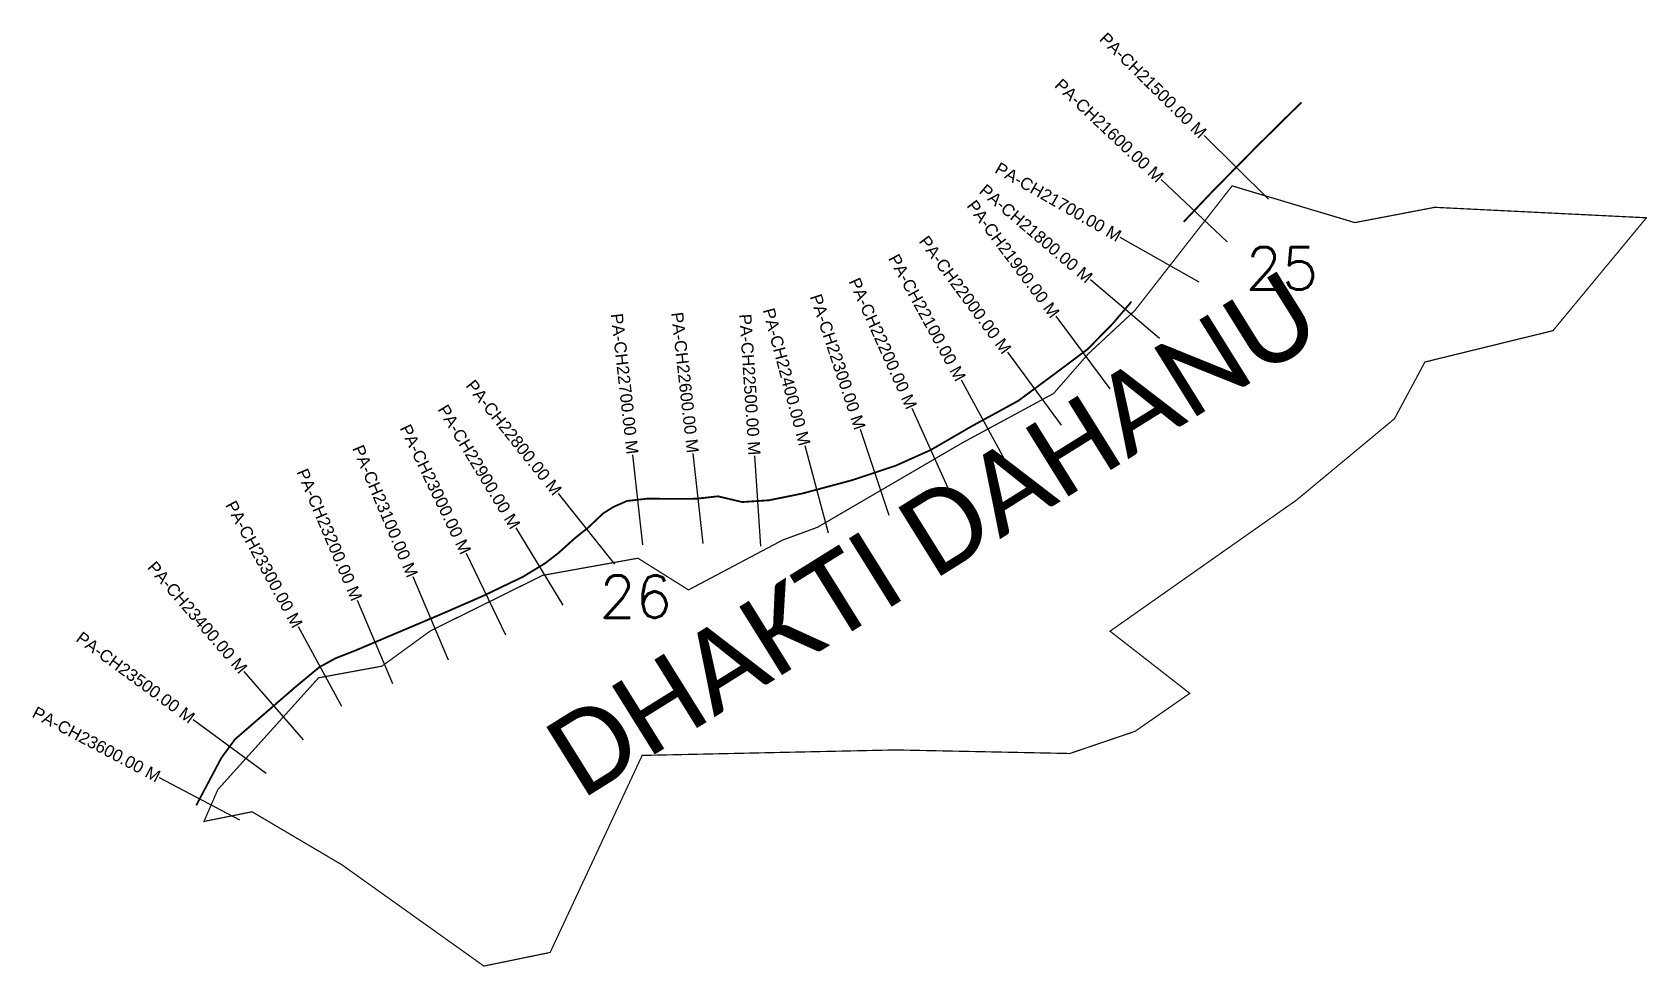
# Model space of a CAD drawing. Header units: metres. Extents: x 257790 to 260464, y 2207998 to 2209545.
import ezdxf
from ezdxf.enums import TextEntityAlignment as Align

# ---------------------------------------------------------------- set-up
doc = ezdxf.new("R2010")
doc.units = ezdxf.units.M
for name, color, linetype in [('CS', 134, 'Continuous'), ('CSMark', 6, 'Continuous'), ('NATURALLY PROTECTED', 3, 'Continuous'), ('VILLAGE NAME', 250, 'Continuous')]:
    doc.layers.add(name, color=color, linetype=linetype)
doc.styles.add('DynamicDimensions', font='arial.ttf')
doc.styles.get("Standard").update_dxf_attribs({"font": 'simplex.shx'})

msp = doc.modelspace()

# ---------------------------------------------------------------- linework, layer by layer
at = {"color": 6, "const_width": 2, "flags": 128}
msp.add_lwpolyline([(258074.2, 2208238.7), (258097.1, 2208291.5), (258263.9, 2208476.5), (258368.8, 2208495.8), (258448.7, 2208554), (258634.8, 2208646.1), (258792.5, 2208674.5), (258876.2, 2208622), (259031.8, 2208704.4), (259089.7, 2208725.7), (259330.2, 2208865.9), (259480.5, 2208947.1), (259537.8, 2209012.7), (259614.9, 2209084.4), (259776.1, 2209290.9), (259979.2, 2209230.1), (260111.6, 2209255.4), (260461.9, 2209238.1), (260307.2, 2209051.2), (260095.2, 2208999.3), (260044.9, 2208905.5), (259883, 2208771), (259574, 2208553.7), (259706, 2208450.8), (259615.4, 2208387.9), (259507.4, 2208351.2), (259218.9, 2208357.1), (258799.5, 2208348), (258647.2, 2208021.8), (258537.5, 2207999.3), (258302.5, 2208166.9), (258153.8, 2208254.7), (258074.2, 2208238.7)], dxfattribs=at)
at = {"layer": 'CS'}
for p, q in [((259836.4, 2209269.1), (259729.6, 2209374.4)), ((259768, 2209198.4), (259658.9, 2209301.4)), ((259721.3, 2209131.4), (259591, 2209205.7)), ((259656, 2209038.2), (259541.7, 2209135.3)), ((259574.4, 2208954.9), (259484.6, 2209075.1)), ((259493.9, 2208895), (259404.7, 2209015.5)), ((259400.1, 2208837.6), (259328.1, 2208969.2)), ((259308, 2208785.4), (259246.5, 2208922.2)), ((259208.4, 2208745.1), (259160.9, 2208887.4)), ((259108.2, 2208715.7), (259069.4, 2208860.5)), ((258800.7, 2208696.8), (258783.9, 2208845.8)), ((258900.6, 2208698.8), (258883.7, 2208847.8)), ((258995.8, 2208694.3), (258985.8, 2208844)), ((258754.4, 2208664.5), (258660.9, 2208781.8)), ((258668.7, 2208596.5), (258591, 2208724.7)), ((258573.8, 2208546.9), (258508.7, 2208682.1)), ((258478.8, 2208505.5), (258420.3, 2208643.6)), ((258386.8, 2208466.5), (258328.2, 2208604.6)), ((258302.2, 2208429), (258230.4, 2208560.7)), ((258238.9, 2208373.7), (258140.8, 2208487.1)), ((258177.2, 2208318.3), (258056.3, 2208407.1)), ((258133.4, 2208241), (258000.8, 2208311.1))]:
    msp.add_line(p, q, dxfattribs=at)
at = {"layer": 'NATURALLY PROTECTED', "const_width": 3, "flags": 128}
for points in [[(259891, 2209429.3), (259817.6, 2209356.9), (259741.6, 2209279.7), (259695.9, 2209231.3)], [(259609.5, 2209099.3), (259578.7, 2209063.1), (259537, 2209020.6), (259478.3, 2208976.7), (259422.1, 2208935.1), (259345.4, 2208893.2), (259277.6, 2208853.9), (259219.9, 2208828), (259147.1, 2208803.7), (259063.8, 2208781.4), (259009, 2208770.4), (258965.1, 2208767.5), (258924.9, 2208777), (258889.5, 2208773), (258848.5, 2208772.7), (258809, 2208773.2), (258774.4, 2208769.3), (258752, 2208759.4), (258735.1, 2208748.8), (258709.9, 2208725), (258688, 2208707.5), (258660.3, 2208682.6), (258639, 2208666.2), (258601.9, 2208643.6), (258536.5, 2208612.2), (258464.6, 2208580.9), (258397, 2208552.3), (258325.3, 2208521.9), (258292.1, 2208508.9), (258265.4, 2208494.3), (258226.1, 2208461.8), (258125.6, 2208374.8), (258103, 2208344), (258061.4, 2208265.4)]]:
    msp.add_lwpolyline(points, dxfattribs=at)

# ---------------------------------------------------------------- texts
at = {"char_height": 70, "attachment_point": 1}
for s, width, insert in [('25', 95.172, (259798.5, 2209189.3)), ('26', 76.702, (258728.7, 2208645.8))]:
    msp.add_mtext_dynamic_manual_height_columns(s, width=width, gutter_width=1, heights=[0], dxfattribs=dict(at, insert=insert))
at = {"layer": 'CSMark', "style": 'DynamicDimensions'}
for s, rotation, p in [('PA-CH21500.00 M', 315.4287, (259728.9, 2209375.1)), ('PA-CH21600.00 M', 316.6605, (259658.2, 2209302.1)), ('PA-CH21700.00 M', 330.2922, (259590.2, 2209206.2)), ('PA-CH21800.00 M', 319.6421, (259541, 2209136)), ('PA-CH21900.00 M', 306.7578, (259484, 2209075.9)), ('PA-CH22000.00 M', 306.52, (259404.1, 2209016.4)), ('PA-CH22100.00 M', 298.6888, (259327.6, 2208970)), ('PA-CH22200.00 M', 294.1823, (259246.1, 2208923.1)), ('PA-CH22300.00 M', 288.4517, (259160.6, 2208888.4)), ('PA-CH22700.00 M', 276.46, (258783.8, 2208846.8)), ('PA-CH22600.00 M', 276.4651, (258883.6, 2208848.8)), ('PA-CH22500.00 M', 273.8112, (258985.7, 2208845)), ('PA-CH22400.00 M', 285.001, (259069.1, 2208861.5)), ('PA-CH22800.00 M', 308.5468, (258660.3, 2208782.6)), ('PA-CH22900.00 M', 301.2345, (258590.4, 2208725.6)), ('PA-CH23000.00 M', 295.6903, (258508.3, 2208683)), ('PA-CH23100.00 M', 292.9492, (258419.9, 2208644.5)), ('PA-CH23200.00 M', 292.9838, (258327.8, 2208605.5)), ('PA-CH23300.00 M', 298.5934, (258229.9, 2208561.5)), ('PA-CH23400.00 M', 310.8858, (258140.1, 2208487.8)), ('PA-CH23500.00 M', 323.7021, (258055.5, 2208407.6)), ('PA-CH23600.00 M', 332.1187, (257999.9, 2208311.6))]:
    msp.add_text(s, height=20, rotation=rotation, dxfattribs=at).set_placement(p, align=Align.MIDDLE_RIGHT)
at = {"layer": 'VILLAGE NAME', "insert": (258629, 2208387.6), "char_height": 133.465, "attachment_point": 1, "rotation": 31.95}
msp.add_mtext_dynamic_manual_height_columns('{\\fCalibri|b0|i0|c0|p34;DHAKTI DAHANU}', width=1538.461, gutter_width=667.3, heights=[0], dxfattribs=at)

doc.saveas('drawing.dxf')
